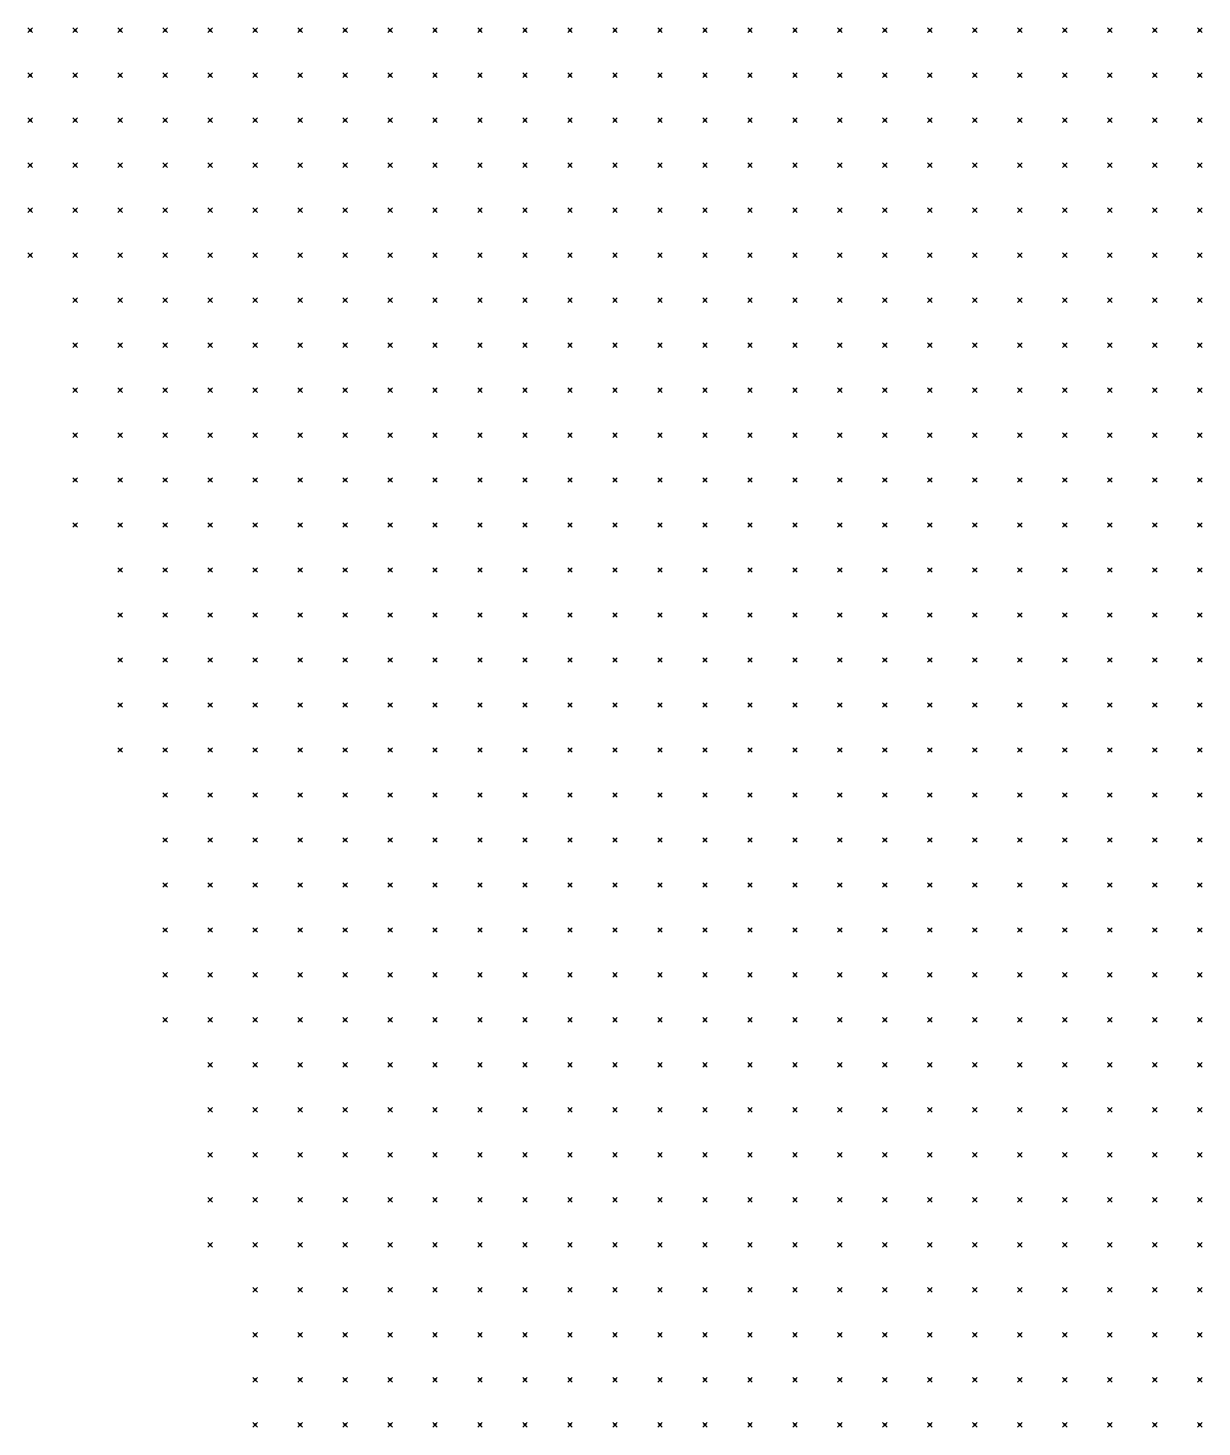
# Model space of a CAD drawing. Header units: metres. Extents: x 441556 to 446409, y 432338 to 461058.
# Drawn here: x 441599.9 to 441678.2, y 452906.8 to 453000.1 of the extents above; entities that cross this region are included whole.
import ezdxf

# ---------------------------------------------------------------- set-up
doc = ezdxf.new("R2010")
doc.units = ezdxf.units.M
doc.header["$MEASUREMENT"] = 0
doc.header["$PDMODE"] = 35
doc.header["$PDSIZE"] = 0.15
doc.layers.add('DTM-NOK-RevN_LIDAR_co_lidar', color=91, linetype='Continuous', lineweight=0)

msp = doc.modelspace()

# ---------------------------------------------------------------- linework, layer by layer
at = {"layer": 'DTM-NOK-RevN_LIDAR_co_lidar'}
for p in [(441600.088, 452999.928, 444.93), (441603.087, 452999.928, 441.974), (441606.087, 452999.928, 439.104), (441609.086, 452999.928, 436.397), (441612.085, 452999.928, 433.729), (441615.085, 452999.928, 430.636), (441618.084, 452999.928, 427.81), (441621.083, 452999.928, 424.294), (441624.083, 452999.928, 420.236), (441627.082, 452999.928, 417.65), (441630.081, 452999.928, 413.595), (441633.081, 452999.928, 410.737), (441636.08, 452999.928, 407.974), (441639.079, 452999.928, 405.015), (441642.079, 452999.928, 401.837), (441645.078, 452999.928, 398.429), (441648.078, 452999.928, 395.205), (441651.077, 452999.928, 392.116), (441654.076, 452999.928, 388.925), (441657.076, 452999.928, 385.89), (441660.075, 452999.928, 383.068), (441663.074, 452999.928, 380.223), (441666.074, 452999.928, 377.423), (441669.073, 452999.928, 375), (441672.072, 452999.928, 372.767), (441675.072, 452999.928, 370.228), (441678.071, 452999.928, 368.083), (441600.088, 452996.929, 445.102), (441603.087, 452996.929, 442.186), (441606.087, 452996.929, 439.241), (441609.086, 452996.929, 435.868), (441612.085, 452996.929, 433.005), (441615.085, 452996.929, 430.251), (441618.084, 452996.929, 427.634), (441621.083, 452996.929, 424.22), (441624.083, 452996.929, 421.082), (441627.082, 452996.929, 417.237), (441630.081, 452996.929, 413.314), (441633.081, 452996.929, 410.548), (441636.08, 452996.929, 407.7), (441639.079, 452996.929, 404.828), (441642.079, 452996.929, 401.738), (441645.078, 452996.929, 398.56), (441648.078, 452996.929, 395.45), (441651.077, 452996.929, 392.295), (441654.076, 452996.929, 389.176), (441657.076, 452996.929, 386.268), (441660.075, 452996.929, 383.486), (441663.074, 452996.929, 380.741), (441666.074, 452996.929, 378.1), (441669.073, 452996.929, 375.623), (441672.072, 452996.929, 373.208), (441675.072, 452996.929, 370.795), (441678.071, 452996.929, 368.732), (441600.088, 452993.929, 445.962), (441603.087, 452993.929, 443.133), (441606.087, 452993.929, 440.118), (441609.086, 452993.929, 436.301), (441612.085, 452993.929, 432.709), (441615.085, 452993.929, 430.016), (441618.084, 452993.929, 427.257), (441621.083, 452993.929, 423.955), (441624.083, 452993.929, 420.822), (441627.082, 452993.929, 417.5), (441630.081, 452993.929, 413.777), (441633.081, 452993.929, 410.678), (441636.08, 452993.929, 407.514), (441639.079, 452993.929, 404.468), (441642.079, 452993.929, 401.373), (441645.078, 452993.929, 398.255), (441648.078, 452993.929, 395.304), (441651.077, 452993.929, 392.18), (441654.076, 452993.929, 389.203), (441657.076, 452993.929, 386.481), (441660.075, 452993.929, 383.877), (441663.074, 452993.929, 381.31), (441666.074, 452993.929, 378.704), (441669.073, 452993.929, 376.06), (441672.072, 452993.929, 373.467), (441675.072, 452993.929, 371.148), (441678.071, 452993.929, 369.075), (441600.088, 452990.93, 446.862), (441603.087, 452990.93, 444.169), (441606.087, 452990.93, 441.109), (441609.086, 452990.93, 436.929), (441612.085, 452990.93, 432.413), (441615.085, 452990.93, 429.687), (441618.084, 452990.93, 426.664), (441621.083, 452990.93, 423.397), (441624.083, 452990.93, 419.761), (441627.082, 452990.93, 417.385), (441630.081, 452990.93, 413.725), (441633.081, 452990.93, 410.628), (441636.08, 452990.93, 407.228), (441639.079, 452990.93, 404.107), (441642.079, 452990.93, 401.072), (441645.078, 452990.93, 398), (441648.078, 452990.93, 395.129), (441651.077, 452990.93, 392.264), (441654.076, 452990.93, 389.369), (441657.076, 452990.93, 386.668), (441660.075, 452990.93, 384.254), (441663.074, 452990.93, 381.701), (441666.074, 452990.93, 378.936), (441669.073, 452990.93, 376.324), (441672.072, 452990.93, 373.76), (441675.072, 452990.93, 371.361), (441678.071, 452990.93, 369.16), (441600.088, 452987.931, 447.113), (441603.087, 452987.931, 444.417), (441606.087, 452987.931, 441.267), (441609.086, 452987.931, 437.026), (441612.085, 452987.931, 432.366), (441615.085, 452987.931, 429.444), (441618.084, 452987.931, 426.361), (441621.083, 452987.931, 422.972), (441624.083, 452987.931, 420.063), (441627.082, 452987.931, 417.346), (441630.081, 452987.931, 413.338), (441633.081, 452987.931, 410.573), (441636.08, 452987.931, 407.439), (441639.079, 452987.931, 404.465), (441642.079, 452987.931, 401.399), (441645.078, 452987.931, 398.606), (441648.078, 452987.931, 395.855), (441651.077, 452987.931, 393.064), (441654.076, 452987.931, 389.989), (441657.076, 452987.931, 387.003), (441660.075, 452987.931, 384.426), (441663.074, 452987.931, 381.728), (441666.074, 452987.931, 378.86), (441669.073, 452987.931, 376.286), (441672.072, 452987.931, 373.74), (441675.072, 452987.931, 371.245), (441678.071, 452987.931, 368.96), (441600.088, 452984.931, 446.949), (441603.087, 452984.931, 444.047), (441606.087, 452984.931, 440.789), (441609.086, 452984.931, 436.883), (441612.085, 452984.931, 432.713), (441615.085, 452984.931, 429.504), (441618.084, 452984.931, 426.247), (441621.083, 452984.931, 423.234), (441624.083, 452984.931, 420.664), (441627.082, 452984.931, 418.192), (441630.081, 452984.931, 414.255), (441633.081, 452984.931, 411.565), (441636.08, 452984.931, 408.819), (441639.079, 452984.931, 405.778), (441642.079, 452984.931, 402.699), (441645.078, 452984.931, 400.041), (441648.078, 452984.931, 397.238), (441651.077, 452984.931, 394.391), (441654.076, 452984.931, 391.108), (441657.076, 452984.931, 387.63), (441660.075, 452984.931, 384.499), (441663.074, 452984.931, 381.617), (441666.074, 452984.931, 378.767), (441669.073, 452984.931, 376.068), (441672.072, 452984.931, 373.536), (441675.072, 452984.931, 371.043), (441678.071, 452984.931, 368.773), (441603.087, 452981.932, 443.892), (441606.087, 452981.932, 440.818), (441609.086, 452981.932, 437.102), (441612.085, 452981.932, 433.267), (441615.085, 452981.932, 429.931), (441618.084, 452981.932, 426.532), (441621.083, 452981.932, 424.667), (441624.083, 452981.932, 421.505), (441627.082, 452981.932, 418.875), (441630.081, 452981.932, 416.094), (441633.081, 452981.932, 413.252), (441636.08, 452981.932, 410.553), (441639.079, 452981.932, 407.476), (441642.079, 452981.932, 404.523), (441645.078, 452981.932, 401.66), (441648.078, 452981.932, 398.583), (441651.077, 452981.932, 395.655), (441654.076, 452981.932, 392.238), (441657.076, 452981.932, 388.414), (441660.075, 452981.932, 384.713), (441663.074, 452981.932, 381.513), (441666.074, 452981.932, 378.741), (441669.073, 452981.932, 376.062), (441672.072, 452981.932, 373.594), (441675.072, 452981.932, 371.186), (441678.071, 452981.932, 368.855), (441603.087, 452978.933, 444.699), (441606.087, 452978.933, 441.865), (441609.086, 452978.933, 438.228), (441612.085, 452978.933, 434.303), (441615.085, 452978.933, 430.936), (441618.084, 452978.933, 427.91), (441621.083, 452978.933, 426.305), (441624.083, 452978.933, 422.992), (441627.082, 452978.933, 419.822), (441630.081, 452978.933, 417.422), (441633.081, 452978.933, 414.457), (441636.08, 452978.933, 411.937), (441639.079, 452978.933, 409.333), (441642.079, 452978.933, 406.329), (441645.078, 452978.933, 403.154), (441648.078, 452978.933, 399.855), (441651.077, 452978.933, 396.654), (441654.076, 452978.933, 392.891), (441657.076, 452978.933, 388.888), (441660.075, 452978.933, 384.957), (441663.074, 452978.933, 381.513), (441666.074, 452978.933, 378.855), (441669.073, 452978.933, 376.32), (441672.072, 452978.933, 373.738), (441675.072, 452978.933, 371.373), (441678.071, 452978.933, 369.023), (441603.087, 452975.933, 445.92), (441606.087, 452975.933, 443.064), (441609.086, 452975.933, 439.603), (441612.085, 452975.933, 435.693), (441615.085, 452975.933, 432.36), (441618.084, 452975.933, 429.146), (441621.083, 452975.933, 426.917), (441624.083, 452975.933, 424.207), (441627.082, 452975.933, 421.399), (441630.081, 452975.933, 418.141), (441633.081, 452975.933, 415.711), (441636.08, 452975.933, 413.333), (441639.079, 452975.933, 410.791), (441642.079, 452975.933, 407.781), (441645.078, 452975.933, 404.447), (441648.078, 452975.933, 400.984), (441651.077, 452975.933, 397.523), (441654.076, 452975.933, 393.421), (441657.076, 452975.933, 389.07), (441660.075, 452975.933, 385.144), (441663.074, 452975.933, 381.803), (441666.074, 452975.933, 379.079), (441669.073, 452975.933, 376.539), (441672.072, 452975.933, 373.839), (441675.072, 452975.933, 371.5), (441678.071, 452975.933, 369.202), (441603.087, 452972.934, 446.94), (441606.087, 452972.934, 444.11), (441609.086, 452972.934, 440.469), (441612.085, 452972.934, 436.585), (441615.085, 452972.934, 433.128), (441618.084, 452972.934, 429.711), (441621.083, 452972.934, 427.432), (441624.083, 452972.934, 424.982), (441627.082, 452972.934, 422.118), (441630.081, 452972.934, 418.888), (441633.081, 452972.934, 416.69), (441636.08, 452972.934, 413.982), (441639.079, 452972.934, 411.475), (441642.079, 452972.934, 408.588), (441645.078, 452972.934, 405.298), (441648.078, 452972.934, 401.919), (441651.077, 452972.934, 398.444), (441654.076, 452972.934, 394.399), (441657.076, 452972.934, 389.798), (441660.075, 452972.934, 385.454), (441663.074, 452972.934, 381.977), (441666.074, 452972.934, 379.147), (441669.073, 452972.934, 376.561), (441672.072, 452972.934, 374.06), (441675.072, 452972.934, 371.593), (441678.071, 452972.934, 369.41), (441603.087, 452969.935, 447.384), (441606.087, 452969.935, 444.334), (441609.086, 452969.935, 440.756), (441612.085, 452969.935, 436.733), (441615.085, 452969.935, 433.526), (441618.084, 452969.935, 430.507), (441621.083, 452969.935, 427.66), (441624.083, 452969.935, 425.046), (441627.082, 452969.935, 422.171), (441630.081, 452969.935, 419.198), (441633.081, 452969.935, 416.47), (441636.08, 452969.935, 413.901), (441639.079, 452969.935, 411.383), (441642.079, 452969.935, 408.675), (441645.078, 452969.935, 405.655), (441648.078, 452969.935, 402.721), (441651.077, 452969.935, 399.499), (441654.076, 452969.935, 395.609), (441657.076, 452969.935, 390.553), (441660.075, 452969.935, 385.572), (441663.074, 452969.935, 382.025), (441666.074, 452969.935, 379.296), (441669.073, 452969.935, 376.62), (441672.072, 452969.935, 374.147), (441675.072, 452969.935, 371.875), (441678.071, 452969.935, 369.647), (441603.087, 452966.935, 447.656), (441606.087, 452966.935, 444.789), (441609.086, 452966.935, 441.6), (441612.085, 452966.935, 437.996), (441615.085, 452966.935, 433.731), (441618.084, 452966.935, 430.553), (441621.083, 452966.935, 427.814), (441624.083, 452966.935, 425.162), (441627.082, 452966.935, 422.354), (441630.081, 452966.935, 419.016), (441633.081, 452966.935, 416.23), (441636.08, 452966.935, 413.791), (441639.079, 452966.935, 411.091), (441642.079, 452966.935, 408.191), (441645.078, 452966.935, 405.255), (441648.078, 452966.935, 402.532), (441651.077, 452966.935, 399.789), (441654.076, 452966.935, 396.381), (441657.076, 452966.935, 390.628), (441660.075, 452966.935, 385.5), (441663.074, 452966.935, 382.385), (441666.074, 452966.935, 379.365), (441669.073, 452966.935, 376.721), (441672.072, 452966.935, 374.382), (441675.072, 452966.935, 372.139), (441678.071, 452966.935, 369.945), (441606.087, 452963.936, 444.84), (441609.086, 452963.936, 442.036), (441612.085, 452963.936, 438.623), (441615.085, 452963.936, 433.758), (441618.084, 452963.936, 430.313), (441621.083, 452963.936, 427.42), (441624.083, 452963.936, 425.028), (441627.082, 452963.936, 422.362), (441630.081, 452963.936, 419.123), (441633.081, 452963.936, 416.221), (441636.08, 452963.936, 413.367), (441639.079, 452963.936, 410.426), (441642.079, 452963.936, 407.43), (441645.078, 452963.936, 404.426), (441648.078, 452963.936, 401.633), (441651.077, 452963.936, 398.799), (441654.076, 452963.936, 395.707), (441657.076, 452963.936, 391.215), (441660.075, 452963.936, 386.652), (441663.074, 452963.936, 382.739), (441666.074, 452963.936, 379.295), (441669.073, 452963.936, 376.94), (441672.072, 452963.936, 374.554), (441675.072, 452963.936, 372.162), (441678.071, 452963.936, 370.269), (441606.087, 452960.937, 444.851), (441609.086, 452960.937, 442.197), (441612.085, 452960.937, 438.824), (441615.085, 452960.937, 434.347), (441618.084, 452960.937, 430.581), (441621.083, 452960.937, 427.568), (441624.083, 452960.937, 424.823), (441627.082, 452960.937, 422.417), (441630.081, 452960.937, 418.911), (441633.081, 452960.937, 415.815), (441636.08, 452960.937, 412.936), (441639.079, 452960.937, 409.617), (441642.079, 452960.937, 406.24), (441645.078, 452960.937, 403.253), (441648.078, 452960.937, 400.411), (441651.077, 452960.937, 397.63), (441654.076, 452960.937, 394.519), (441657.076, 452960.937, 390.511), (441660.075, 452960.937, 386.485), (441663.074, 452960.937, 383.086), (441666.074, 452960.937, 380.046), (441669.073, 452960.937, 377.422), (441672.072, 452960.937, 375.006), (441675.072, 452960.937, 372.598), (441678.071, 452960.937, 370.561), (441606.087, 452957.937, 444.138), (441609.086, 452957.937, 441.389), (441612.085, 452957.937, 437.77), (441615.085, 452957.937, 433.631), (441618.084, 452957.937, 429.946), (441621.083, 452957.937, 427.431), (441624.083, 452957.937, 424.844), (441627.082, 452957.937, 422.063), (441630.081, 452957.937, 419.154), (441633.081, 452957.937, 416.46), (441636.08, 452957.937, 412.749), (441639.079, 452957.937, 409.216), (441642.079, 452957.937, 405.762), (441645.078, 452957.937, 402.451), (441648.078, 452957.937, 399.399), (441651.077, 452957.937, 396.476), (441654.076, 452957.937, 393.482), (441657.076, 452957.937, 389.874), (441660.075, 452957.937, 386.336), (441663.074, 452957.937, 383.234), (441666.074, 452957.937, 380.298), (441669.073, 452957.937, 377.679), (441672.072, 452957.937, 375.215), (441675.072, 452957.937, 373.108), (441678.071, 452957.937, 371.152), (441606.087, 452954.938, 443.287), (441609.086, 452954.938, 440.558), (441612.085, 452954.938, 437.212), (441615.085, 452954.938, 432.913), (441618.084, 452954.938, 430.019), (441621.083, 452954.938, 427.569), (441624.083, 452954.938, 424.473), (441627.082, 452954.938, 421.762), (441630.081, 452954.938, 418.784), (441633.081, 452954.938, 415.834), (441636.08, 452954.938, 412.362), (441639.079, 452954.938, 409.131), (441642.079, 452954.938, 405.602), (441645.078, 452954.938, 401.922), (441648.078, 452954.938, 398.459), (441651.077, 452954.938, 395.483), (441654.076, 452954.938, 392.443), (441657.076, 452954.938, 389.134), (441660.075, 452954.938, 385.926), (441663.074, 452954.938, 383.013), (441666.074, 452954.938, 380.307), (441669.073, 452954.938, 377.858), (441672.072, 452954.938, 375.681), (441675.072, 452954.938, 373.586), (441678.071, 452954.938, 371.829), (441606.087, 452951.939, 441.795), (441609.086, 452951.939, 439.311), (441612.085, 452951.939, 436.704), (441615.085, 452951.939, 433.199), (441618.084, 452951.939, 429.765), (441621.083, 452951.939, 426.964), (441624.083, 452951.939, 424.057), (441627.082, 452951.939, 421.282), (441630.081, 452951.939, 418.907), (441633.081, 452951.939, 415.965), (441636.08, 452951.939, 412.232), (441639.079, 452951.939, 409.269), (441642.079, 452951.939, 405.574), (441645.078, 452951.939, 401.617), (441648.078, 452951.939, 398.038), (441651.077, 452951.939, 395.064), (441654.076, 452951.939, 392.132), (441657.076, 452951.939, 388.905), (441660.075, 452951.939, 385.773), (441663.074, 452951.939, 382.936), (441666.074, 452951.939, 380.295), (441669.073, 452951.939, 377.904), (441672.072, 452951.939, 375.822), (441675.072, 452951.939, 374.049), (441678.071, 452951.939, 372.331), (441609.086, 452948.939, 438.627), (441612.085, 452948.939, 435.911), (441615.085, 452948.939, 432.912), (441618.084, 452948.939, 429.492), (441621.083, 452948.939, 426.926), (441624.083, 452948.939, 423.986), (441627.082, 452948.939, 421.292), (441630.081, 452948.939, 418.576), (441633.081, 452948.939, 415.77), (441636.08, 452948.939, 412.04), (441639.079, 452948.939, 409.06), (441642.079, 452948.939, 405.566), (441645.078, 452948.939, 401.54), (441648.078, 452948.939, 397.996), (441651.077, 452948.939, 395.061), (441654.076, 452948.939, 392.063), (441657.076, 452948.939, 388.857), (441660.075, 452948.939, 385.67), (441663.074, 452948.939, 382.811), (441666.074, 452948.939, 380.506), (441669.073, 452948.939, 378.32), (441672.072, 452948.939, 375.87), (441675.072, 452948.939, 373.991), (441678.071, 452948.939, 373.04), (441609.086, 452945.94, 438.216), (441612.085, 452945.94, 435.515), (441615.085, 452945.94, 432.719), (441618.084, 452945.94, 429.616), (441621.083, 452945.94, 426.717), (441624.083, 452945.94, 423.843), (441627.082, 452945.94, 421.05), (441630.081, 452945.94, 418.298), (441633.081, 452945.94, 414.978), (441636.08, 452945.94, 412.003), (441639.079, 452945.94, 408.685), (441642.079, 452945.94, 405.527), (441645.078, 452945.94, 401.573), (441648.078, 452945.94, 397.861), (441651.077, 452945.94, 394.918), (441654.076, 452945.94, 392.054), (441657.076, 452945.94, 388.923), (441660.075, 452945.94, 385.723), (441663.074, 452945.94, 382.868), (441666.074, 452945.94, 380.705), (441669.073, 452945.94, 378.79), (441672.072, 452945.94, 376.389), (441675.072, 452945.94, 374.196), (441678.071, 452945.94, 373.276), (441609.086, 452942.941, 437.861), (441612.085, 452942.941, 435.062), (441615.085, 452942.941, 432.421), (441618.084, 452942.941, 429.579), (441621.083, 452942.941, 426.579), (441624.083, 452942.941, 423.73), (441627.082, 452942.941, 421.208), (441630.081, 452942.941, 418.042), (441633.081, 452942.941, 414.659), (441636.08, 452942.941, 411.602), (441639.079, 452942.941, 408.534), (441642.079, 452942.941, 405.426), (441645.078, 452942.941, 401.552), (441648.078, 452942.941, 397.918), (441651.077, 452942.941, 394.953), (441654.076, 452942.941, 392.021), (441657.076, 452942.941, 388.907), (441660.075, 452942.941, 385.933), (441663.074, 452942.941, 383.283), (441666.074, 452942.941, 381.005), (441669.073, 452942.941, 378.901), (441672.072, 452942.941, 376.865), (441675.072, 452942.941, 375.242), (441678.071, 452942.941, 373.673), (441609.086, 452939.941, 437.395), (441612.085, 452939.941, 434.978), (441615.085, 452939.941, 432.257), (441618.084, 452939.941, 429.4), (441621.083, 452939.941, 426.445), (441624.083, 452939.941, 423.541), (441627.082, 452939.941, 420.97), (441630.081, 452939.941, 418.025), (441633.081, 452939.941, 414.906), (441636.08, 452939.941, 411.483), (441639.079, 452939.941, 408.57), (441642.079, 452939.941, 405.02), (441645.078, 452939.941, 401.539), (441648.078, 452939.941, 398.26), (441651.077, 452939.941, 395.24), (441654.076, 452939.941, 392.179), (441657.076, 452939.941, 389.169), (441660.075, 452939.941, 386.468), (441663.074, 452939.941, 384.006), (441666.074, 452939.941, 381.591), (441669.073, 452939.941, 379.255), (441672.072, 452939.941, 377.327), (441675.072, 452939.941, 375.95), (441678.071, 452939.941, 374.671), (441609.086, 452936.942, 436.619), (441612.085, 452936.942, 434.393), (441615.085, 452936.942, 431.961), (441618.084, 452936.942, 429.231), (441621.083, 452936.942, 425.836), (441624.083, 452936.942, 423.125), (441627.082, 452936.942, 420.558), (441630.081, 452936.942, 417.681), (441633.081, 452936.942, 414.699), (441636.08, 452936.942, 411.372), (441639.079, 452936.942, 408.683), (441642.079, 452936.942, 405.464), (441645.078, 452936.942, 402.107), (441648.078, 452936.942, 398.979), (441651.077, 452936.942, 395.924), (441654.076, 452936.942, 392.98), (441657.076, 452936.942, 390.238), (441660.075, 452936.942, 387.592), (441663.074, 452936.942, 384.978), (441666.074, 452936.942, 382.397), (441669.073, 452936.942, 379.965), (441672.072, 452936.942, 377.926), (441675.072, 452936.942, 376.248), (441678.071, 452936.942, 374.925), (441609.086, 452933.943, 435.702), (441612.085, 452933.943, 433.534), (441615.085, 452933.943, 431.11), (441618.084, 452933.943, 428.539), (441621.083, 452933.943, 425.448), (441624.083, 452933.943, 422.319), (441627.082, 452933.943, 419.861), (441630.081, 452933.943, 417.242), (441633.081, 452933.943, 414.421), (441636.08, 452933.943, 411.517), (441639.079, 452933.943, 409.061), (441642.079, 452933.943, 406.039), (441645.078, 452933.943, 403.048), (441648.078, 452933.943, 400.138), (441651.077, 452933.943, 397.071), (441654.076, 452933.943, 394.114), (441657.076, 452933.943, 391.425), (441660.075, 452933.943, 388.65), (441663.074, 452933.943, 385.884), (441666.074, 452933.943, 383.33), (441669.073, 452933.943, 380.789), (441672.072, 452933.943, 378.505), (441675.072, 452933.943, 376.691), (441678.071, 452933.943, 375.265), (441612.085, 452930.943, 432.368), (441615.085, 452930.943, 429.956), (441618.084, 452930.943, 427.557), (441621.083, 452930.943, 424.724), (441624.083, 452930.943, 421.414), (441627.082, 452930.943, 418.869), (441630.081, 452930.943, 416.397), (441633.081, 452930.943, 413.95), (441636.08, 452930.943, 411.548), (441639.079, 452930.943, 409.112), (441642.079, 452930.943, 406.697), (441645.078, 452930.943, 403.616), (441648.078, 452930.943, 400.874), (441651.077, 452930.943, 398.089), (441654.076, 452930.943, 395.149), (441657.076, 452930.943, 392.213), (441660.075, 452930.943, 389.322), (441663.074, 452930.943, 386.615), (441666.074, 452930.943, 384.063), (441669.073, 452930.943, 381.584), (441672.072, 452930.943, 379.269), (441675.072, 452930.943, 377.24), (441678.071, 452930.943, 376.1), (441612.085, 452927.944, 430.816), (441615.085, 452927.944, 428.612), (441618.084, 452927.944, 426.145), (441621.083, 452927.944, 423.291), (441624.083, 452927.944, 420.043), (441627.082, 452927.944, 417.709), (441630.081, 452927.944, 415.376), (441633.081, 452927.944, 413.085), (441636.08, 452927.944, 410.827), (441639.079, 452927.944, 408.427), (441642.079, 452927.944, 406.285), (441645.078, 452927.944, 403.778), (441648.078, 452927.944, 401.063), (441651.077, 452927.944, 398.342), (441654.076, 452927.944, 395.524), (441657.076, 452927.944, 392.625), (441660.075, 452927.944, 389.733), (441663.074, 452927.944, 387.018), (441666.074, 452927.944, 384.468), (441669.073, 452927.944, 382.108), (441672.072, 452927.944, 380.054), (441675.072, 452927.944, 378.08), (441678.071, 452927.944, 376.887), (441612.085, 452924.945, 429.162), (441615.085, 452924.945, 427.085), (441618.084, 452924.945, 424.562), (441621.083, 452924.945, 421.742), (441624.083, 452924.945, 418.769), (441627.082, 452924.945, 416.59), (441630.081, 452924.945, 414.307), (441633.081, 452924.945, 411.898), (441636.08, 452924.945, 409.616), (441639.079, 452924.945, 407.486), (441642.079, 452924.945, 405.207), (441645.078, 452924.945, 403.157), (441648.078, 452924.945, 400.586), (441651.077, 452924.945, 397.963), (441654.076, 452924.945, 395.309), (441657.076, 452924.945, 392.637), (441660.075, 452924.945, 389.833), (441663.074, 452924.945, 387.004), (441666.074, 452924.945, 384.485), (441669.073, 452924.945, 382.298), (441672.072, 452924.945, 380.416), (441675.072, 452924.945, 378.725), (441678.071, 452924.945, 377.402), (441612.085, 452921.945, 427.643), (441615.085, 452921.945, 425.475), (441618.084, 452921.945, 423.114), (441621.083, 452921.945, 420.638), (441624.083, 452921.945, 417.902), (441627.082, 452921.945, 415.442), (441630.081, 452921.945, 413.225), (441633.081, 452921.945, 410.709), (441636.08, 452921.945, 408.383), (441639.079, 452921.945, 406.444), (441642.079, 452921.945, 404.144), (441645.078, 452921.945, 401.802), (441648.078, 452921.945, 399.454), (441651.077, 452921.945, 397.098), (441654.076, 452921.945, 394.693), (441657.076, 452921.945, 392.186), (441660.075, 452921.945, 389.517), (441663.074, 452921.945, 386.742), (441666.074, 452921.945, 384.348), (441669.073, 452921.945, 382.449), (441672.072, 452921.945, 380.577), (441675.072, 452921.945, 379.044), (441678.071, 452921.945, 377.901), (441612.085, 452918.946, 426.145), (441615.085, 452918.946, 423.928), (441618.084, 452918.946, 421.518), (441621.083, 452918.946, 419.367), (441624.083, 452918.946, 416.801), (441627.082, 452918.946, 414.181), (441630.081, 452918.946, 412.019), (441633.081, 452918.946, 409.633), (441636.08, 452918.946, 407.271), (441639.079, 452918.946, 404.988), (441642.079, 452918.946, 402.782), (441645.078, 452918.946, 400.4), (441648.078, 452918.946, 398.098), (441651.077, 452918.946, 395.849), (441654.076, 452918.946, 393.645), (441657.076, 452918.946, 391.308), (441660.075, 452918.946, 388.875), (441663.074, 452918.946, 386.488), (441666.074, 452918.946, 384.279), (441669.073, 452918.946, 382.366), (441672.072, 452918.946, 380.711), (441675.072, 452918.946, 379.45), (441678.071, 452918.946, 378.493), (441615.085, 452915.947, 422.612), (441618.084, 452915.947, 420.03), (441621.083, 452915.947, 417.689), (441624.083, 452915.947, 415.368), (441627.082, 452915.947, 412.902), (441630.081, 452915.947, 410.472), (441633.081, 452915.947, 408.34), (441636.08, 452915.947, 406.066), (441639.079, 452915.947, 403.405), (441642.079, 452915.947, 401.393), (441645.078, 452915.947, 399.13), (441648.078, 452915.947, 396.793), (441651.077, 452915.947, 394.609), (441654.076, 452915.947, 392.445), (441657.076, 452915.947, 390.222), (441660.075, 452915.947, 388.048), (441663.074, 452915.947, 386.084), (441666.074, 452915.947, 384.088), (441669.073, 452915.947, 382.109), (441672.072, 452915.947, 380.808), (441675.072, 452915.947, 379.903), (441678.071, 452915.947, 379.092), (441615.085, 452912.947, 421.279), (441618.084, 452912.947, 418.91), (441621.083, 452912.947, 416.449), (441624.083, 452912.947, 413.904), (441627.082, 452912.947, 411.559), (441630.081, 452912.947, 409.114), (441633.081, 452912.947, 406.856), (441636.08, 452912.947, 404.581), (441639.079, 452912.947, 402.153), (441642.079, 452912.947, 400.087), (441645.078, 452912.947, 397.901), (441648.078, 452912.947, 395.588), (441651.077, 452912.947, 393.379), (441654.076, 452912.947, 391.304), (441657.076, 452912.947, 389.232), (441660.075, 452912.947, 387.204), (441663.074, 452912.947, 385.38), (441666.074, 452912.947, 383.73), (441669.073, 452912.947, 382.24), (441672.072, 452912.947, 381.128), (441675.072, 452912.947, 380.375), (441678.071, 452912.947, 379.655), (441615.085, 452909.948, 419.51), (441618.084, 452909.948, 417.454), (441621.083, 452909.948, 415.083), (441624.083, 452909.948, 412.317), (441627.082, 452909.948, 410.128), (441630.081, 452909.948, 407.909), (441633.081, 452909.948, 405.511), (441636.08, 452909.948, 403.227), (441639.079, 452909.948, 401.075), (441642.079, 452909.948, 398.844), (441645.078, 452909.948, 396.66), (441648.078, 452909.948, 394.338), (441651.077, 452909.948, 392.109), (441654.076, 452909.948, 390.208), (441657.076, 452909.948, 388.357), (441660.075, 452909.948, 386.499), (441663.074, 452909.948, 384.848), (441666.074, 452909.948, 383.457), (441669.073, 452909.948, 382.311), (441672.072, 452909.948, 381.447), (441675.072, 452909.948, 380.808), (441678.071, 452909.948, 380.016), (441615.085, 452906.948, 417.756), (441618.084, 452906.948, 415.801), (441621.083, 452906.948, 413.275), (441624.083, 452906.948, 410.278), (441627.082, 452906.948, 408.5), (441630.081, 452906.948, 406.008), (441633.081, 452906.948, 404.062), (441636.08, 452906.948, 401.827), (441639.079, 452906.948, 399.991), (441642.079, 452906.948, 397.794), (441645.078, 452906.948, 395.42), (441648.078, 452906.948, 393.232), (441651.077, 452906.948, 391.177), (441654.076, 452906.948, 389.331), (441657.076, 452906.948, 387.577), (441660.075, 452906.948, 385.86), (441663.074, 452906.948, 384.432), (441666.074, 452906.948, 383.445), (441669.073, 452906.948, 382.721), (441672.072, 452906.948, 382.037), (441675.072, 452906.948, 381.233), (441678.071, 452906.948, 380.139)]:
    msp.add_point(p, dxfattribs=at)

doc.saveas('drawing.dxf')
